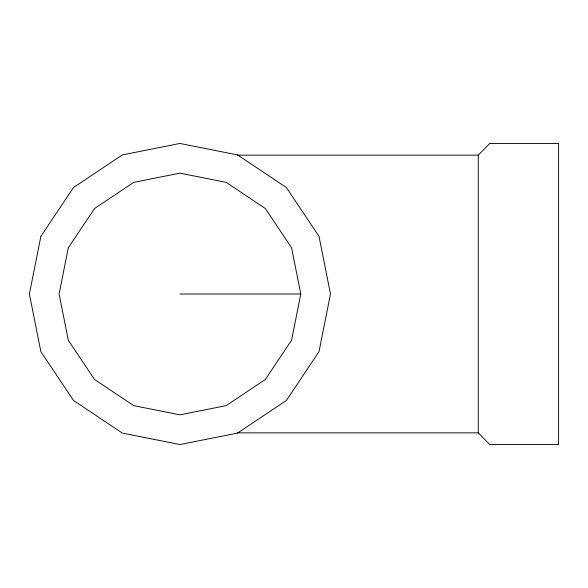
<?xml version="1.0" encoding="UTF-8"?>
<svg xmlns="http://www.w3.org/2000/svg" width="588" height="588" viewBox="0 0 588 588"><rect width="100%" height="100%" fill="white"/><g stroke="black" fill="none" stroke-linecap="round" stroke-linejoin="round"><path stroke-width="0.88" d="M478.279 155.159L489.753 143.457L558.6 143.457L558.6 444.543L489.753 444.543L478.279 432.841L478.279 155.159L237.258 155.159M179.943 294L300.88 294M237.258 432.841L478.279 432.841M40.859 236.391L29.4 294L40.859 351.609L73.493 400.45L122.333 433.084L179.943 444.543L237.552 433.084L286.393 400.45L319.019 351.609L330.485 294L319.019 236.391L286.393 187.55L237.552 154.916L179.943 143.457L122.333 154.916L73.493 187.55L40.859 236.391M68.304 247.761L59.109 294L68.304 340.239L94.499 379.444L133.697 405.639L179.943 414.834L226.182 405.639L265.386 379.444L291.575 340.239L300.777 294L291.575 247.761L265.386 208.556L226.182 182.361L179.943 173.166L133.697 182.361L94.499 208.556L68.304 247.761"/></g></svg>
